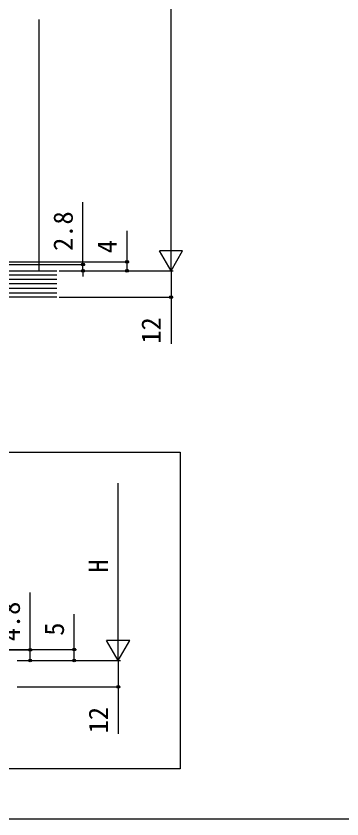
# Model space of a CAD drawing. Units: millimetres, scale not verified. Extents: x -525 to 525, y -783 to 779.
# Drawn here: x -265.9 to -117.8, y -783.2 to -418.5 of the extents above; entities that cross this region are included whole.
import ezdxf
from ezdxf.enums import TextEntityAlignment as Align

# ---------------------------------------------------------------- set-up
doc = ezdxf.new("R2010")
doc.units = ezdxf.units.MM
doc.header["$LTSCALE"] = 4
for name, color, linetype in [('0-3_YKK_12', 2, 'Continuous'), ('0-6_YKK_D', 6, 'Continuous'), ('0-7_YKK_ZWAK', 7, 'Continuous'), ('0-8_YSS_K', 3, 'Continuous'), ('0-9_YSS_KE', 3, 'Continuous')]:
    doc.layers.add(name, color=color, linetype=linetype)
doc.styles.add('ＭＳ ゴシック', font='')
doc.styles.get('ＭＳ ゴシック').set_extended_font_data('MS Gothic')

msp = doc.modelspace()

# ---------------------------------------------------------------- linework, layer by layer
at = {"layer": '0-3_YKK_12'}
msp.add_lwpolyline([(-425.308, -616.539), (-191.367, -616.539), (-191.367, -760.447), (-425.308, -760.447)], close=True, dxfattribs=at)
at = {"layer": '0-6_YKK_D'}
for p, q in [((-195.5, -523.7), (-195.5, -254.7)), ((-235.5, -531.4), (-235.5, -503.005)), ((-195.5, -534.2), (-195.5, -516.013)), ((-195.5, -534.2), (-200.75, -525.107)), ((-190.25, -525.107), (-200.75, -525.107)), ((-195.5, -534.2), (-190.25, -525.107)), ((-296.1, -530.2), (-214.5, -530.2)), ((-286.5, -531.4), (-234.5, -531.4)), ((-235.5, -534.2), (-235.5, -531.4)), ((-246.359, -534.2), (-194.5, -534.2)), ((-246.359, -534.2), (-194.5, -534.2)), ((-246.359, -534.2), (-214.5, -534.2)), ((-246.359, -534.2), (-234.5, -534.2)), ((-235.5, -534.2), (-235.5, -536.75)), ((-246.359, -546.2), (-194.5, -546.2)), ((-219.5, -700.7), (-219.5, -630.741)), ((-219.5, -711.2), (-219.5, -693.013)), ((-219.5, -711.2), (-224.75, -702.107)), ((-214.25, -702.107), (-224.75, -702.107)), ((-219.5, -711.2), (-214.25, -702.107)), ((-295.6, -706.2), (-238.5, -706.2)), ((-284.628, -706.4), (-258.5, -706.4)), ((-265.415, -711.2), (-258.5, -711.2)), ((-265.415, -711.2), (-218.5, -711.2)), ((-238.502, -711.2), (-238.5, -711.2)), ((-265.407, -723.2), (-218.5, -723.2))]:
    msp.add_line(p, q, dxfattribs=at)
for points in [[(-215.5, -534.2), (-215.5, -530.2), (-215.5, -516.082)], [(-195.5, -534.2), (-195.5, -546.2), (-195.5, -567.477)], [(-259.5, -711.2), (-259.5, -706.4), (-259.5, -680.282)], [(-239.5, -711.2), (-239.5, -706.2), (-239.5, -690.145)], [(-219.5, -711.2), (-219.5, -723.2), (-219.5, -744.477)]]:
    msp.add_lwpolyline(points, dxfattribs=at)
for centre in [(-235.5, -531.4), (-215.5, -530.2), (-235.5, -534.2), (-215.5, -534.2), (-195.5, -546.2), (-259.5, -706.4), (-239.5, -706.2), (-259.5, -711.2), (-239.5, -711.2), (-219.5, -723.2)]:
    msp.add_circle(centre, 0.637, dxfattribs=at)
at = {"layer": '0-7_YKK_ZWAK'}
msp.add_lwpolyline([(-525, -783.2), (525, -783.2), (525, 746.8)], dxfattribs=at)
at = {"layer": '0-8_YSS_K'}
for p, q in [((-255.5, -420.03), (-255.5, -534.2)), ((-247.359, -536.2), (-293.7, -536.2)), ((-247.359, -538.2), (-293.7, -538.2)), ((-247.359, -540.2), (-293.7, -540.2)), ((-247.359, -542.2), (-293.7, -542.2)), ((-293.7, -544.2), (-247.359, -544.2))]:
    msp.add_line(p, q, dxfattribs=at)
at = {"layer": '0-9_YSS_KE'}
msp.add_line((-247.359, -546.2), (-455.397, -546.2), dxfattribs=at)
msp.add_lwpolyline([(-293.7, -546.2), (-293.7, -534.2), (-247.359, -534.2)], dxfattribs=at)

# ---------------------------------------------------------------- texts
at = {"layer": '0-6_YKK_D', "style": 'ＭＳ ゴシック'}
for s, p in [('2.8', (-237.5, -525.186)), ('4', (-217.5, -526.264)), ('12', (-197.5, -567.318)), ('H', (-221.5, -671.311)), ('4.8', (-261.5, -702.464)), ('5', (-241.5, -699.986)), ('12', (-221.5, -744.318))]:
    msp.add_text(s, height=8.798, rotation=90, dxfattribs=at).set_placement(p, align=Align.BOTTOM_LEFT)

doc.saveas('drawing.dxf')
